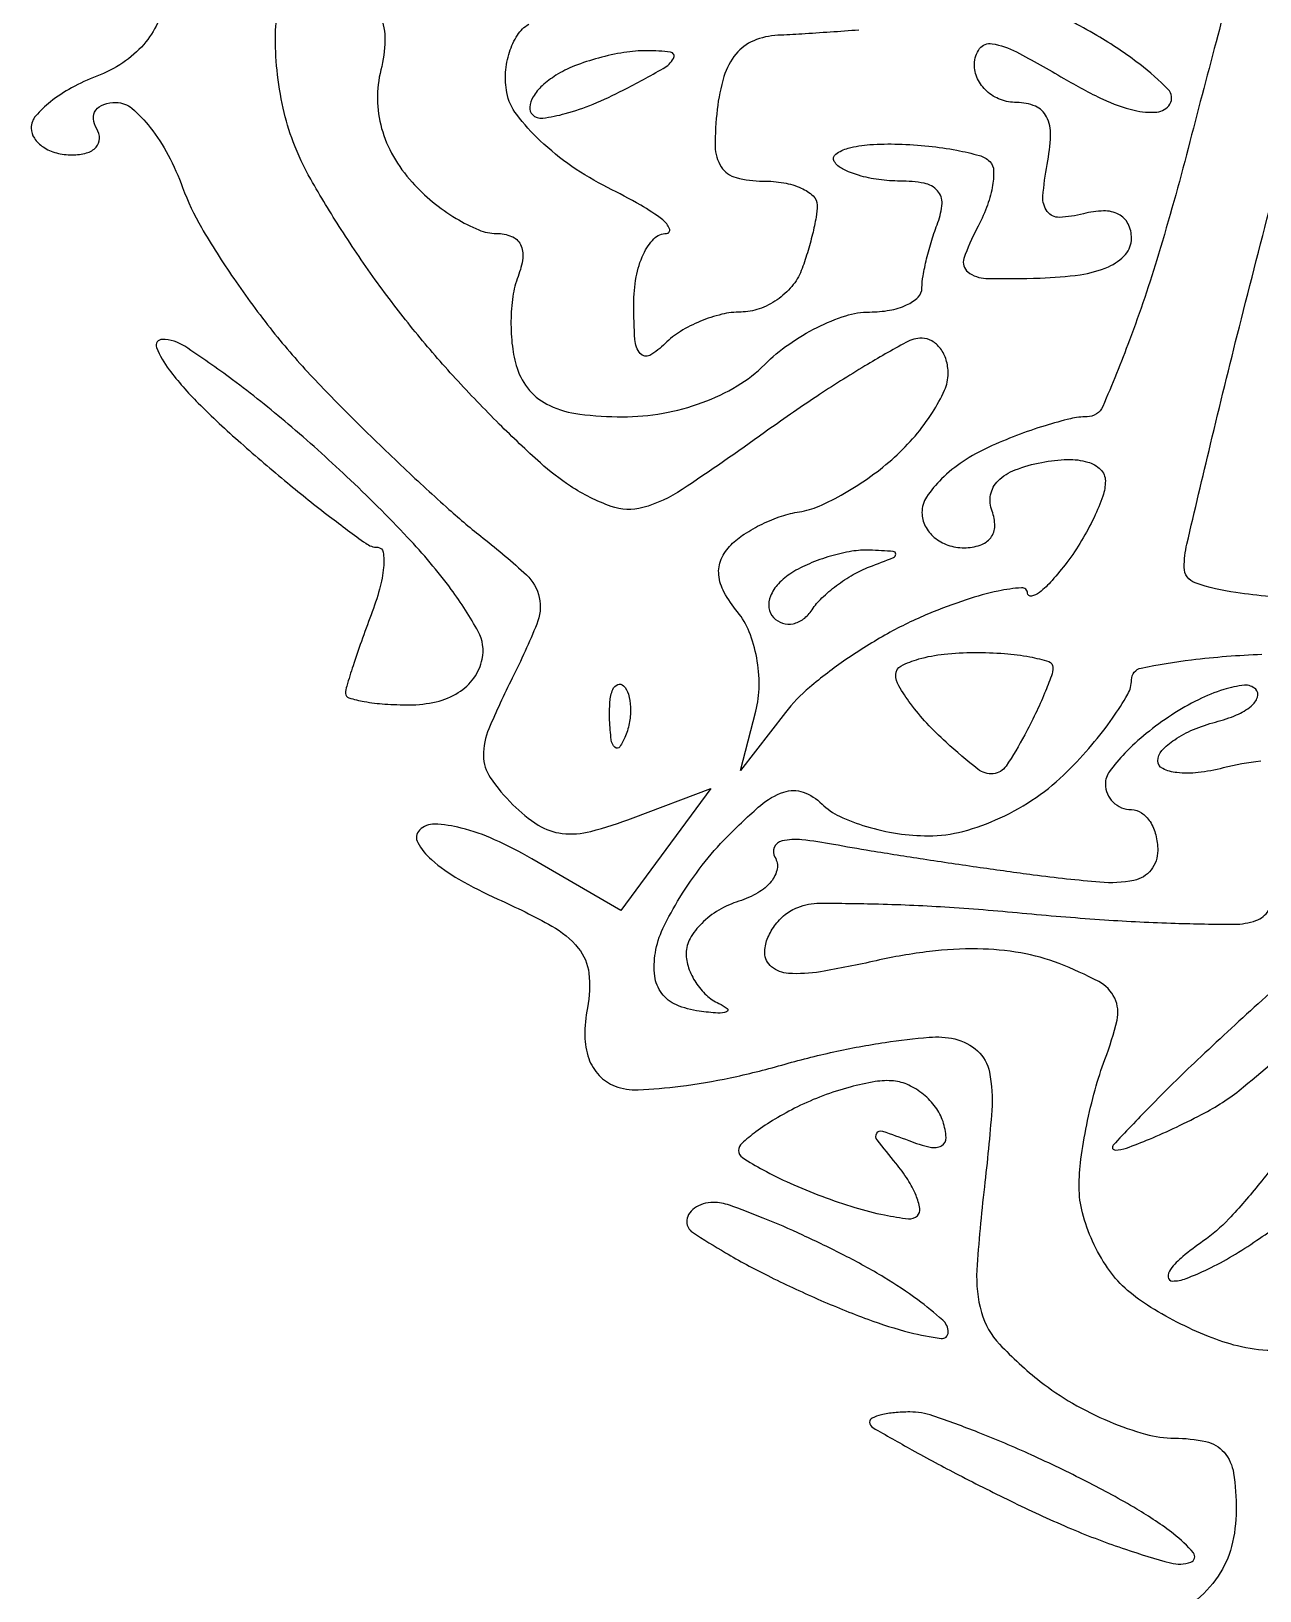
# Model space of a CAD drawing. Extents: x 3.4 to 43.8, y 4.7 to 62.8.
# Drawn here: x 5.33 to 9.3, y 17.61 to 22.65 of the extents above; entities that cross this region are included whole.
import ezdxf

# ---------------------------------------------------------------- set-up
doc = ezdxf.new("R2010")
doc.units = 0
doc.header["$MEASUREMENT"] = 0

msp = doc.modelspace()

# ---------------------------------------------------------------- linework, layer by layer
for points in [[(9.241351, 22.933077, 0.001815), (9.155963, 22.615393, 0.001432), (9.065777, 22.27095, -0.009664), (8.970155, 21.928835, -0.017061), (8.876247, 21.651044, -0.011939), (8.789757, 21.436983, -0.299212), (8.73927, 21.4038, 0.059016), (8.685943, 21.397484, 0.016008), (8.603858, 21.37496, 0.015968), (8.511669, 21.343202, 0.015961), (8.421681, 21.30562, 0.040418), (8.339229, 21.259682, 0.046775), (8.269497, 21.202993, 0.052847), (8.221345, 21.144546, 0.146926), (8.2062, 21.09412, 0.119219), (8.216654, 21.050898, 0.100664), (8.246136, 21.014088, 0.092202), (8.290227, 20.989369, 0.081956), (8.342151, 20.9808, 0.079169), (8.394116, 20.98908, 0.151325), (8.428275, 21.013281, 0.162287), (8.44135, 21.051173, 0.094506), (8.432751, 21.098984, -0.138977), (8.42798, 21.151716, -0.15315), (8.452041, 21.196837, -0.103996), (8.507314, 21.232243, -0.043422), (8.5929, 21.256453, -0.038831), (8.676443, 21.265786, -0.079274), (8.74174, 21.25761, -0.123731), (8.782943, 21.233523, -0.201559), (8.7984, 21.196738, -0.083835), (8.790104, 21.147605, -0.026593), (8.761913, 21.078581, -0.025709), (8.72173, 21.003661, -0.025966), (8.674191, 20.93352, -0.01874), (8.626237, 20.874827, -0.0457), (8.585677, 20.836511, -0.116274), (8.559475, 20.824364, -0.462183), (8.547291, 20.833885, 0.422226), (8.527771, 20.851358, 0.034216), (8.452198, 20.840915, 0.030037), (8.349236, 20.812886, 0.016677), (8.22735, 20.767121, 0.02937), (8.09528, 20.703119, 0.023379), (7.960795, 20.619414, 0.023945), (7.84324, 20.529794, 0.053346), (7.765429, 20.448736), (7.620758, 20.2617), (7.669664, 20.452501, 0.060926), (7.680399, 20.535116, 0.04739), (7.672502, 20.625451, 0.048633), (7.648394, 20.709578, 0.079276), (7.61065, 20.773336, -0.047486), (7.567526, 20.836666, -0.101905), (7.550154, 20.892864, -0.125857), (7.558001, 20.943523, -0.095617), (7.589608, 20.990248, -0.052963), (7.632581, 21.024968, -0.031054), (7.690298, 21.057378, -0.030766), (7.752762, 21.082913, -0.045235), (7.810384, 21.096778, 0.067967), (7.873805, 21.115115, 0.026068), (7.955845, 21.156716, 0.025233), (8.041374, 21.211766, 0.028314), (8.117541, 21.273227, 0.032697), (8.183845, 21.341623, 0.033752), (8.239905, 21.41739, 0.035843), (8.279011, 21.489336, 0.106961), (8.2908, 21.543812, 0.072531), (8.284459, 21.587294, 0.08737), (8.266006, 21.624175, 0.10048), (8.238583, 21.64883, 0.133793), (8.206396, 21.6576, 0.126876), (8.154421, 21.644195, 0.00877), (8.022088, 21.568014, 0.012036), (7.866244, 21.469447, 0.00874), (7.69749, 21.352626, -0.008568), (7.431541, 21.168387, -0.079932), (7.305083, 21.110514, -0.155191), (7.202081, 21.114457, -0.05853), (7.071574, 21.179623, -0.038216), (6.974002, 21.254793, -0.012307), (6.84121, 21.380361, -0.012195), (6.699816, 21.527836, -0.013373), (6.570195, 21.677662, -0.015468), (6.448445, 21.835988, -0.013447), (6.330672, 22.008984, -0.013645), (6.232559, 22.171355, -0.03825), (6.176023, 22.291513, -0.036812), (6.143514, 22.400559, -0.028257), (6.123749, 22.523321, -0.028938), (6.118422, 22.640868, -0.058397), (6.130357, 22.732697, -0.029135)], [(6.458012, 22.698528, -0.097743), (6.471759, 22.619845, -0.056058), (6.458851, 22.524028, 0.065039), (6.447868, 22.429779, 0.064427), (6.461392, 22.335555, 0.062209), (6.499177, 22.245052, 0.054005), (6.559585, 22.161791, 0.036631), (6.626067, 22.09835, 0.035718), (6.701634, 22.044701, 0.037938), (6.774821, 22.007513, 0.098891), (6.832463, 21.996, -0.095736), (6.880993, 21.986622, -0.183117), (6.909785, 21.960121, -0.149859), (6.917117, 21.916645, -0.059062), (6.902033, 21.857182, 0.055959), (6.885226, 21.792604, 0.032885), (6.879075, 21.71294, 0.032535), (6.883458, 21.631458, 0.047173), (6.898683, 21.561082, 0.101767), (6.939042, 21.488958, 0.10662), (7.004013, 21.440041, 0.077442), (7.100885, 21.412358, 0.030952), (7.239001, 21.4038, 0.043961), (7.369982, 21.415338, 0.044283), (7.496596, 21.449596, 0.046408), (7.609238, 21.503384, 0.061866), (7.6986, 21.573, -0.043841), (7.775826, 21.637753, -0.036641), (7.8678, 21.692497, -0.038133), (7.96001, 21.730123, -0.077955), (8.037, 21.7422, 0.043961), (8.101771, 21.747906, 0.063754), (8.156497, 21.765019, 0.083526), (8.193523, 21.79019, 0.20455), (8.2062, 21.819881, -0.04425), (8.209652, 21.858809, -0.015326), (8.221284, 21.914052, -0.015089), (8.237893, 21.974449, -0.016969), (8.257551, 22.031381, 0.075625), (8.270974, 22.092715, 0.203577), (8.256506, 22.133983, 0.163335), (8.213348, 22.158018, 0.046113), (8.135644, 22.1652, -0.033753), (8.066446, 22.169877, -0.038823), (8.001756, 22.183838, -0.042459), (7.949998, 22.204214, -0.140185), (7.923154, 22.22865, -0.393097), (7.927809, 22.252185, -0.090882), (7.967772, 22.27125, -0.049683), (8.038381, 22.282978, -0.023973), (8.130138, 22.284572, -0.01763), (8.227976, 22.278123, -0.021818), (8.318328, 22.264957, -0.020826), (8.391849, 22.247744, -0.129154), (8.425032, 22.228368, -0.195663), (8.437716, 22.19828, -0.050195), (8.432994, 22.144632, -0.043436), (8.414641, 22.079563, -0.032428), (8.383782, 22.011662, 0.039773), (8.341675, 21.915281, 0.32049), (8.354635, 21.871515, 0.162826), (8.412717, 21.850984, 0.011324), (8.588428, 21.851984, 0.027781), (8.717155, 21.862807, 0.067974), (8.80846, 21.888586, 0.108436), (8.863144, 21.928201, 0.183992), (8.883, 21.980334, 0.116915), (8.871925, 22.027051, 0.159461), (8.841642, 22.057552, 0.124323), (8.792585, 22.068798, 0.058505), (8.727743, 22.059733, -0.052991), (8.650099, 22.048007, -0.250361), (8.610835, 22.06681, -0.180082), (8.596819, 22.116074, -0.02744), (8.610705, 22.219066, 0.037746), (8.621362, 22.312617, 0.124615), (8.608527, 22.372841, 0.180701), (8.572398, 22.406859, 0.099773), (8.512162, 22.419, -0.089509), (8.459948, 22.428423, -0.095185), (8.415574, 22.455439, -0.099831), (8.385886, 22.495722, -0.109461), (8.3754, 22.543047, -0.16569), (8.392407, 22.592961, -0.274856), (8.432504, 22.608862, -0.082616), (8.511205, 22.58245, -0.011101), (8.664057, 22.496782, 0.022277), (8.790352, 22.429661, 0.051678), (8.891359, 22.393853, 0.080307), (8.964841, 22.388173, 0.237866), (9.006724, 22.413861, 0.346029), (9.001344, 22.461404, 0.034549), (8.909543, 22.54237, 0.031456), (8.771053, 22.635259, 0.017987), (8.593532, 22.73039, 0.015254)], [(5.737618, 22.675208, -0.072852), (5.693287, 22.60667, -0.065314), (5.625423, 22.547057, -0.056812), (5.5413, 22.5036, 0.033464), (5.46034, 22.466448, 0.042913), (5.391928, 22.421343, 0.048871), (5.344125, 22.375328, 0.17856), (5.3298, 22.336494, 0.150175), (5.339959, 22.303432, 0.098582), (5.368544, 22.275266, 0.081743), (5.411267, 22.256271, 0.063899), (5.461693, 22.2498, 0.066118), (5.508361, 22.255998, 0.138808), (5.539483, 22.274651, 0.191142), (5.550432, 22.302282, 0.139169), (5.5413, 22.3344, -0.11508), (5.530472, 22.366597, -0.185175), (5.538124, 22.394149, -0.156357), (5.563893, 22.41268, -0.078476), (5.603912, 22.419, -0.178047), (5.65497, 22.400223, -0.050646), (5.714455, 22.338233, -0.044165), (5.772131, 22.249295, -0.034505), (5.818885, 22.14405, 0.044848), (5.879448, 22.014972, 0.018115), (5.983638, 21.850462, 0.017753), (6.109265, 21.68042, 0.021518), (6.239216, 21.5307, 0.007875), (6.378657, 21.387932, 0.006339), (6.532878, 21.238759, 0.006413), (6.67888, 21.104572, 0.016288), (6.789195, 21.012058, -0.020153), (6.928701, 20.893216, -0.156181), (6.970348, 20.819636, -0.149958), (6.962413, 20.734089, -0.018138), (6.883291, 20.559947, 0.015088), (6.807632, 20.396089, 0.102016), (6.790056, 20.308963, 0.150772), (6.812225, 20.23819, 0.04567), (6.885036, 20.150706, 0.055072), (6.967216, 20.084878, 0.114582), (7.044253, 20.057873, 0.091244), (7.136791, 20.064639, 0.026494), (7.273676, 20.108178), (7.524944, 20.203021), (7.379122, 20.005759), (7.2333, 19.808498), (6.945914, 19.976133, 0.026528), (6.826349, 20.037624, 0.042928), (6.718453, 20.075326, 0.052881), (6.632298, 20.087881, 0.209078), (6.583558, 20.068798, 0.335278), (6.577914, 20.02828, 0.085258), (6.622311, 19.973233, 0.050889), (6.710888, 19.909958, 0.023748), (6.836732, 19.845855, -0.020316), (7.010498, 19.75884, -0.094609), (7.096301, 19.687511, -0.146195), (7.130506, 19.606215, -0.074339), (7.125977, 19.494394, 0.047867), (7.11755, 19.404263, 0.084425), (7.13023, 19.330791, 0.104796), (7.163449, 19.276384, 0.112316), (7.215157, 19.241756, 0.103413), (7.289557, 19.229725, 0.019975), (7.426148, 19.241463, 0.020479), (7.587081, 19.26853, 0.017644), (7.753568, 19.309778, -0.015348), (7.921521, 19.352208, -0.01678), (8.086857, 19.382841, -0.01643), (8.229371, 19.399562, -0.075919), (8.31196, 19.393969, -0.132534), (8.385783, 19.355282, -0.158022), (8.42406, 19.287031, -0.068432), (8.431616, 19.163358, -0.01034), (8.407708, 18.915902, 0.013692), (8.383551, 18.647047, 0.085741), (8.398484, 18.510376, 0.119415), (8.456835, 18.407896, 0.03726), (8.588308, 18.287607, 0.036351), (8.692175, 18.217482, 0.030236), (8.811577, 18.158217, 0.031283), (8.928057, 18.117312, 0.068903), (9.021309, 18.1044, -0.052809), (9.123344, 18.093593, -0.164146), (9.182004, 18.058715, -0.142394), (9.212397, 17.991755, -0.036392), (9.220865, 17.87175, -0.062537), (9.205872, 17.754523, -0.086905), (9.162266, 17.658302, -0.076194), (9.083523, 17.57394, -0.037599)], [(8.002273, 22.653015, -0.002151), (7.9101, 22.646183, -0.002151), (7.817924, 22.640147, -0.003674), (7.7409, 22.636005, 0.088645), (7.662798, 22.618276, 0.121757), (7.605361, 22.575301, 0.098926), (7.566839, 22.502888, 0.044169), (7.544931, 22.396675, 0.030884), (7.538543, 22.277132, 0.141091), (7.558149, 22.211116, 0.188901), (7.605995, 22.17635, 0.063828), (7.692981, 22.1652, -0.0425), (7.759909, 22.159501, -0.062142), (7.816447, 22.142381, -0.081598), (7.854767, 22.117221, -0.209743), (7.8678, 22.087519, -0.04425), (7.864348, 22.048591, -0.015326), (7.852716, 21.993348, -0.015089), (7.836107, 21.932951, -0.016969), (7.816449, 21.876019, -0.084637), (7.786111, 21.824863, -0.066146), (7.738108, 21.781509, -0.06616), (7.680461, 21.752203, -0.08475), (7.621869, 21.7422, 0.059364), (7.559599, 21.734781, 0.039024), (7.490892, 21.712378, 0.039012), (7.426467, 21.679557, 0.059128), (7.37712, 21.64068, -0.064899), (7.327124, 21.602215, -0.371337), (7.29675, 21.607897, -0.153786), (7.27929, 21.652971, -0.016096), (7.2756, 21.76758, -0.043996), (7.283336, 21.855331, -0.064462), (7.306554, 21.929178, -0.084756), (7.340805, 21.978978, -0.202184), (7.38135, 21.996131, 0.536314), (7.391164, 22.010949, 0.128087), (7.36913, 22.039675, 0.036252), (7.298015, 22.087209, 0.013277), (7.191248, 22.144181, -0.035535), (7.075844, 22.212525, -0.037594), (6.973572, 22.295374, -0.040518), (6.897435, 22.379805, -0.117554), (6.865674, 22.451163, -0.062859), (6.861797, 22.516609, -0.060837), (6.874179, 22.58173, -0.065901), (6.900155, 22.636758, -0.111604), (6.936365, 22.672284, 0.292403)], [(9.437837, 20.816851, -0.028286), (9.220142, 20.835775, -0.045495), (9.088785, 20.867114, -0.323948), (9.052988, 20.91735, -0.055371), (9.061921, 20.992651, -0.001514), (9.138012, 21.315102, -0.003113), (9.231088, 21.69382, -0.002128), (9.341324, 22.1229, -0.002344)], [(9.300017, 20.291285, 0.032876), (9.1791, 20.26926, -0.032453), (9.098027, 20.254421, -0.056481), (9.029728, 20.254196, -0.083926), (8.983499, 20.267339, -0.289269), (8.9676, 20.292521, -0.190837), (8.980568, 20.32526, -0.056523), (9.02243, 20.360778, -0.047777), (9.082804, 20.393384, -0.035997), (9.154256, 20.417677, 0.034755), (9.221834, 20.440468, 0.072805), (9.269303, 20.468928, 0.137361), (9.289632, 20.497871, 0.288831), (9.283796, 20.523604, 0.226246), (9.247655, 20.536405, 0.048285), (9.180554, 20.522726, 0.041577), (9.098722, 20.489975, 0.029066), (9.01254, 20.440409, 0.025006), (8.930558, 20.38063, 0.031393), (8.861304, 20.317037, 0.032718), (8.811786, 20.258225, 0.159943), (8.7984, 20.21745, 0.101447), (8.804866, 20.18591, 0.09848), (8.823251, 20.159078, 0.097359), (8.85071, 20.141102, 0.096681), (8.883, 20.1348, -0.15384), (8.915265, 20.124632, -0.09795), (8.942749, 20.096, -0.080482), (8.961294, 20.053221, -0.062189), (8.9676, 20.002716, -0.168155), (8.945879, 19.939956, -0.179367), (8.890578, 19.906093, -0.070288), (8.780645, 19.900135, -0.011189), (8.56575, 19.923559, -0.002903), (8.394075, 19.947185, -0.002364), (8.210493, 19.974423, -0.002388), (8.041664, 20.001114, -0.006238), (7.920666, 20.022389, 0.020832), (7.818468, 20.037299, 0.080168), (7.754578, 20.033667, 0.239377), (7.729297, 20.012942, 0.246777), (7.731545, 19.980737, -0.18769), (7.738486, 19.943125, -0.125392), (7.719698, 19.903012, -0.089326), (7.676483, 19.866234, -0.054953), (7.615228, 19.83909, 0.05689), (7.550055, 19.809908, 0.061149), (7.494863, 19.767356, 0.068854), (7.457403, 19.718523, 0.129943), (7.4448, 19.670849, 0.082837), (7.452676, 19.623635, 0.062007), (7.475864, 19.576173, 0.061753), (7.510113, 19.535647, 0.080375), (7.55055, 19.508842, -0.063261), (7.577163, 19.492477, -0.574807), (7.575533, 19.481718, -0.113243), (7.547454, 19.477427, -0.014903), (7.4871, 19.483709, -0.06753), (7.413391, 19.503979, -0.13166), (7.365754, 19.541336, -0.133075), (7.343484, 19.597198, -0.069702), (7.345325, 19.672567, -0.070544), (7.369912, 19.750814, -0.027076), (7.424639, 19.851123, -0.02616), (7.496694, 19.955124, -0.029169), (7.576821, 20.047124, -0.021484), (7.684752, 20.148275, -0.094792), (7.760005, 20.191464, -0.168855), (7.822441, 20.191303, -0.112541), (7.883566, 20.152874, 0.087416), (7.939881, 20.11343, 0.036539), (8.026793, 20.08036, 0.034728), (8.127271, 20.057775, 0.037937), (8.226965, 20.0502, 0.064392), (8.338396, 20.06461, 0.044154), (8.458511, 20.107839, 0.042369), (8.57489, 20.174226, 0.045609), (8.675345, 20.257855, 0.01959), (8.754847, 20.343842, 0.023867), (8.822001, 20.430491, 0.023416), (8.870619, 20.507222, 0.130216), (8.883, 20.553955, -0.356369), (8.914179, 20.592144, -0.019876), (9.076714, 20.618658, -0.021151), (9.303699, 20.636777, -0.009341)], [(9.334327, 18.387177, -0.053495), (9.225101, 18.402299, -0.034751), (9.131894, 18.432561, -0.023061), (9.029626, 18.479405, -0.023238), (8.934069, 18.534385, -0.041247), (8.86185, 18.589403, -0.061043), (8.80517, 18.654632, -0.041902), (8.75729, 18.74029, -0.042097), (8.724633, 18.832084, -0.064503), (8.7138, 18.915705, -0.03301), (8.719722, 19.005312, -0.016926), (8.738318, 19.116414, -0.016745), (8.765291, 19.229986, -0.02417), (8.797266, 19.328118, 0.03273), (8.836148, 19.45476, 0.171349), (8.828485, 19.526136, 0.161654), (8.777319, 19.579232, 0.028321), (8.649216, 19.637478, 0.049935), (8.525262, 19.671828, 0.03876), (8.385803, 19.684844, 0.034548), (8.230317, 19.67652, 0.024508), (8.05815, 19.64669, -0.01242), (7.87868, 19.611107, -0.060494), (7.775346, 19.605931, -0.150153), (7.720463, 19.627147, -0.229888), (7.6986, 19.672185, -0.090302), (7.706542, 19.7158, -0.066648), (7.729829, 19.759111, -0.065392), (7.764271, 19.795565, -0.079357), (7.804911, 19.819093, -0.091098), (7.875988, 19.832373, -0.007416), (8.066213, 19.830126, -0.009774), (8.294604, 19.819568, -0.007361), (8.545161, 19.799365, 0.006925), (8.795678, 19.778944, 0.009204), (9.023944, 19.767733, 0.006918), (9.214229, 19.764529, 0.086855), (9.28485, 19.776672, 0.165877), (9.325474, 19.80901, 0.055554)], [(9.491616, 19.694037, -0.007614), (9.291583, 19.507398, 0.005453), (9.09562, 19.326135, 0.010037), (8.940803, 19.173767, 0.006018), (8.823612, 19.050777, 0.655176), (8.830484, 19.035, 0.088111), (8.866378, 19.041375, 0.010909), (8.940615, 19.070455, 0.012603), (9.027916, 19.109481, 0.010121), (9.119851, 19.155698, 0.05129), (9.244673, 19.239011, 0.008286), (9.466956, 19.429147, 0.009074)], [(9.397348, 19.062131, -0.019157), (9.297279, 18.927712, -0.01959), (9.196753, 18.812499, -0.050839), (9.113495, 18.740559, 0.020175), (9.048559, 18.691055, 0.055844), (9.008719, 18.649764, 0.182104), (9.001066, 18.624642, 0.395425), (9.014552, 18.612, 0.091709), (9.059067, 18.620234, 0.021054), (9.129533, 18.650686, 0.021075), (9.208985, 18.693285, 0.01918), (9.287176, 18.743697, -0.029426), (9.360369, 18.788792, -0.068119)]]:
    msp.add_lwpolyline(points, format="xyb")
for points in [[(7.3179, 22.586383, 0.038477), (7.244019, 22.580349, 0.026485), (7.161845, 22.562717, 0.026787), (7.08412, 22.537142, 0.048155), (7.02425, 22.506904, 0.043918), (6.980108, 22.473229, 0.073194), (6.950579, 22.437098, 0.107568), (6.939573, 22.404409, 0.227782), (6.948213, 22.379787, 0.233474), (6.981491, 22.368512, 0.033077), (7.054443, 22.383163, 0.031984), (7.144397, 22.413801, 0.022124), (7.241863, 22.459266, 0.007374), (7.370555, 22.528812, 0.131127), (7.404081, 22.561383, 0.53776), (7.3945, 22.581332, 0.035227)], [(5.7528, 21.653773, 0.531939), (5.73477, 21.627552, 0.06851), (5.775008, 21.555981, 0.034403), (5.869158, 21.448144, 0.015381), (6.0066, 21.3192, 0.007263), (6.156919, 21.19046, 0.010558), (6.293493, 21.081683, 0.006426), (6.410247, 20.995006, 0.152217), (6.448656, 20.982121, -0.365089), (6.466466, 20.966449, -0.061482), (6.467753, 20.917442, -0.043098), (6.454759, 20.847122, -0.023621), (6.427506, 20.763793, 0.005212), (6.395904, 20.67799, 0.007041), (6.369236, 20.599723, 0.004956), (6.348536, 20.533832, 0.073755), (6.345, 20.509993, 0.333635), (6.355808, 20.495599, 0.02635), (6.405306, 20.484008, 0.027484), (6.471599, 20.475854, 0.016858), (6.550297, 20.4732, 0.056847), (6.637677, 20.483167, 0.083469), (6.708936, 20.512767, 0.096614), (6.759316, 20.559972, 0.10557), (6.786309, 20.62125, 0.177185), (6.773293, 20.70967, 0.035489), (6.686179, 20.846227, 0.02951), (6.545392, 21.014126, 0.014569), (6.348363, 21.210944, 0.012401), (6.159604, 21.380183, 0.016693), (5.980093, 21.523204, 0.013789), (5.825804, 21.631448, 0.144716)], [(8.037, 20.972826, 0.052391), (7.979396, 20.969233, 0.029223), (7.91082, 20.953508, 0.028841), (7.842579, 20.929254, 0.041211), (7.78565, 20.899504, 0.060905), (7.742899, 20.864537, 0.094362), (7.717027, 20.824649, 0.125728), (7.711752, 20.786412, 0.169686), (7.7268, 20.7552, 0.121003), (7.756384, 20.737283, 0.126185), (7.790417, 20.735488, 0.113851), (7.823799, 20.7506, 0.08596), (7.85125, 20.780215, -0.057917), (7.882898, 20.818428, -0.03032), (7.93009, 20.858401, -0.029701), (7.984101, 20.894002, -0.039935), (8.037, 20.919136, 0.004435), (8.114166, 20.949296, 0.306416), (8.1216, 20.960288, 0.395532), (8.113679, 20.968735, 0.005451)], [(8.3754, 20.6424, -0.017746), (8.472688, 20.638946, -0.028862), (8.554646, 20.628341, -0.028633), (8.615428, 20.613231, -0.32859), (8.6292, 20.594538, -0.08758), (8.624275, 20.566636, -0.011618), (8.602371, 20.510605, -0.013169), (8.572839, 20.444869, -0.010708), (8.537867, 20.376019, -0.0234), (8.477837, 20.275461, -0.227033), (8.436392, 20.250656, -0.192905), (8.386907, 20.265332, -0.016534), (8.284067, 20.352393, -0.022247), (8.221871, 20.413928, -0.02674), (8.169325, 20.477233, -0.027019), (8.131601, 20.534151, -0.133605), (8.1216, 20.570912, -0.279698), (8.138339, 20.598495, -0.051376), (8.196154, 20.6214, -0.042034), (8.278148, 20.637215, -0.026637)], [(7.242112, 20.534888, -0.126455), (7.258461, 20.507229, -0.060344), (7.265158, 20.466172, -0.05415), (7.261992, 20.419003, -0.051402), (7.248791, 20.372737, -0.054073), (7.230048, 20.337487, -0.470617), (7.21463, 20.336028, -0.168741), (7.202674, 20.360711, -0.018894), (7.197679, 20.42385, -0.028489), (7.198609, 20.482747, -0.077125), (7.207976, 20.523354, -0.208169), (7.223597, 20.538797, -0.296942)], [(8.11459, 19.258193, 0.065675), (8.055435, 19.256185, 0.024468), (7.974002, 19.238485, 0.023743), (7.886028, 19.210263, 0.026473), (7.80435, 19.174682, 0.018037), (7.731435, 19.134864, 0.025581), (7.669915, 19.093934, 0.023784), (7.624286, 19.056598, 0.21248), (7.614, 19.033486, 0.25575), (7.626492, 19.010662, 0.016954), (7.693128, 18.971138, 0.021154), (7.780149, 18.928115, 0.013983), (7.883371, 18.885819, 0.016221), (7.989391, 18.849684, 0.023684), (8.085008, 18.825403, 0.02082), (8.162611, 18.812904, 0.229785), (8.191527, 18.822927, 0.243393), (8.199098, 18.846736, 0.055275), (8.187011, 18.888765, 0.04525), (8.160468, 18.939633, 0.030351), (8.121689, 18.992592, -0.008763), (8.061504, 19.067753, -0.302943), (8.060008, 19.089297, -0.358464), (8.078538, 19.096345, -0.01037), (8.163478, 19.065756, 0.032205), (8.232593, 19.044223, 0.188382), (8.269617, 19.049243, 0.287413), (8.284074, 19.075464, 0.066498), (8.274183, 19.127269, 0.078853), (8.250064, 19.17373, 0.061967), (8.210925, 19.214911, 0.062619), (8.163391, 19.244841, 0.085119)], [(7.53277, 18.8658, 0.070747), (7.4993, 18.86104, 0.088544), (7.471227, 18.847162, 0.103808), (7.45284, 18.826539, 0.139058), (7.446794, 18.80235, 0.244238), (7.465181, 18.769518, 0.012549), (7.571873, 18.703207, 0.017619), (7.708317, 18.629417, 0.011646), (7.869794, 18.553942, 0.014538), (8.031306, 18.488519, 0.026471), (8.167129, 18.446078, 0.028209), (8.267725, 18.426363, 0.454971), (8.2908, 18.446472, 0.214241), (8.273141, 18.485795, 0.022151), (8.192385, 18.551406, 0.024445), (8.084111, 18.623765, 0.017128), (7.95577, 18.694881, 0.009767), (7.821044, 18.760329, 0.012169), (7.693314, 18.815592, 0.010484), (7.584805, 18.856812, 0.085727)], [(8.166712, 18.189, 0.023557), (8.117002, 18.186657, 0.037608), (8.075103, 18.179491, 0.043715), (8.045135, 18.169161, 0.296093), (8.037, 18.156628, 0.268426), (8.047537, 18.138415, 0.003085), (8.173977, 18.066748, 0.008375), (8.324551, 17.985905, 0.005242), (8.503306, 17.896113, 0.013959), (8.689542, 17.811355, 0.018589), (8.863404, 17.745514, 0.016051), (9.009247, 17.701557, 0.148645), (9.074356, 17.703804, 0.52747), (9.082658, 17.733754, 0.052994), (9.018689, 17.795111, 0.031846), (8.899909, 17.875503, 0.015109), (8.737762, 17.964318, 0.010882), (8.559279, 18.050345, 0.013131), (8.387965, 18.123, 0.011803), (8.241664, 18.17661, 0.082094)]]:
    msp.add_lwpolyline(points, format="xyb", close=True)

doc.saveas('drawing.dxf')
